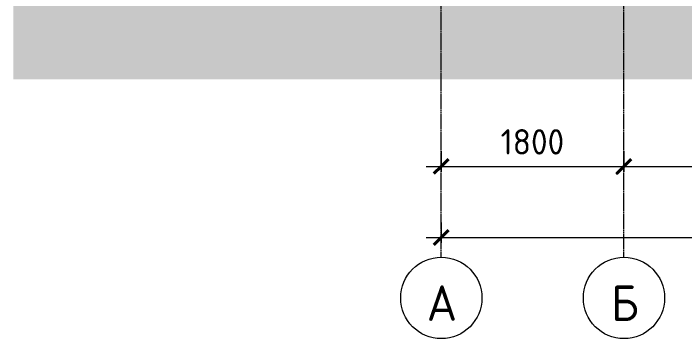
# Model space of a CAD drawing. Header units: millimetres. Extents: x -11345 to 411485, y -9810 to 73012.
# Drawn here: x 328514 to 335124, y -4404 to -1203 of the extents above; entities that cross this region are included whole.
import ezdxf

# ---------------------------------------------------------------- set-up
doc = ezdxf.new("R2010")
doc.units = ezdxf.units.MM
doc.linetypes.add('PDF_IMPORT', pattern=[1, 0.8, -0.2])
for name, color, linetype in [('PDF _Оси', 7, 'Continuous'), ('PDF _Размеры-100', 7, 'Continuous'), ('PDF _Текст', 7, 'Continuous'), ('PDF _Узлы', 7, 'Continuous')]:
    doc.layers.add(name, color=color, linetype=linetype)
doc.styles.add('PDF GOST Common', font='GOST_Common.ttf')

msp = doc.modelspace()

# ---------------------------------------------------------------- hatches: boundary and pattern name
at = {"layer": 'PDF _Узлы', "true_color": 0xffffff, "transparency": 33554687}
msp.add_hatch(color=7, dxfattribs=at).paths.add_polyline_path([(336417.22629, -670.03838), (334470.02865, -670.03838), (334470.02865, -1012.91449), (332954.60092, -1118.74045), (328514.14369, -1118.74045), (328514.14369, -1851.05608), (379077.78676, -1851.05608), (379077.78676, -758.93219), (375098.73071, -754.69915), (352219.15844, -733.53396), (349569.27643, -695.43661), (347846.42983, -686.97053), (339240.66287, -686.97053)])

# ---------------------------------------------------------------- linework, layer by layer
at = {"layer": 'PDF _Оси', "linetype": 'PDF_IMPORT', "lineweight": 9, "ltscale": 20.022978}
for points in [[(332726.01685, -3607.76699), (332726.01685, 2542.83773)], [(334525.05815, -3607.76699), (334525.05815, 2542.83773)]]:
    msp.add_lwpolyline(points, dxfattribs=at)
at = {"layer": 'PDF _Оси', "lineweight": 20}
for centre in [(332728.13464, -4003.55481), (334527.17594, -4003.55481)]:
    msp.add_circle(centre, 400.0234, dxfattribs=at)
at = {"layer": 'PDF _Размеры-100', "lineweight": 20}
for points in [[(332726.01685, -2557.97348), (332726.01685, -2710.36286), (332726.01685, -2761.15932)], [(332577.86051, -2710.36286), (334525.05815, -2710.36286), (345674.88115, -2710.36286), (352976.87231, -2710.36286), (375924.17319, -2710.36286)], [(332726.01685, -3260.65785), (332726.01685, -3408.81419), (332726.01685, -3459.61065)], [(332577.86051, -3408.81419), (375924.17319, -3408.81419)]]:
    msp.add_lwpolyline(points, dxfattribs=at)
msp.add_lwpolyline([(334525.05815, -2761.15932), (334525.05815, -2710.36286), (334525.05815, -2557.97348), (334525.05815, -2710.36286)], close=True, dxfattribs=at)
at = {"layer": 'PDF _Размеры-100', "lineweight": 40}
for points in [[(332654.0552, -2778.09148), (332726.01685, -2710.36286), (332797.9785, -2638.40121)], [(332654.0552, -3480.77584), (332726.01685, -3408.81419), (332797.9785, -3336.85254)]]:
    msp.add_lwpolyline(points, dxfattribs=at)
msp.add_lwpolyline([(334597.0198, -2638.40121), (334525.05815, -2710.36286), (334457.32953, -2778.09148), (334525.05815, -2710.36286)], close=True, dxfattribs=at)

# ---------------------------------------------------------------- texts
at = {"layer": 'PDF _Текст', "attachment_point": 4, "style": 'PDF GOST Common'}
for s, insert, char_height in [('1800', (333312.12687, -2466.96127), 250.008092), ('А', (332584.01413, -4054.51349), 350.01379), ('Б', (334400.06079, -4054.51349), 350.01379)]:
    msp.add_mtext(s, dxfattribs=dict(at, insert=insert, char_height=char_height))

doc.saveas('drawing.dxf')
